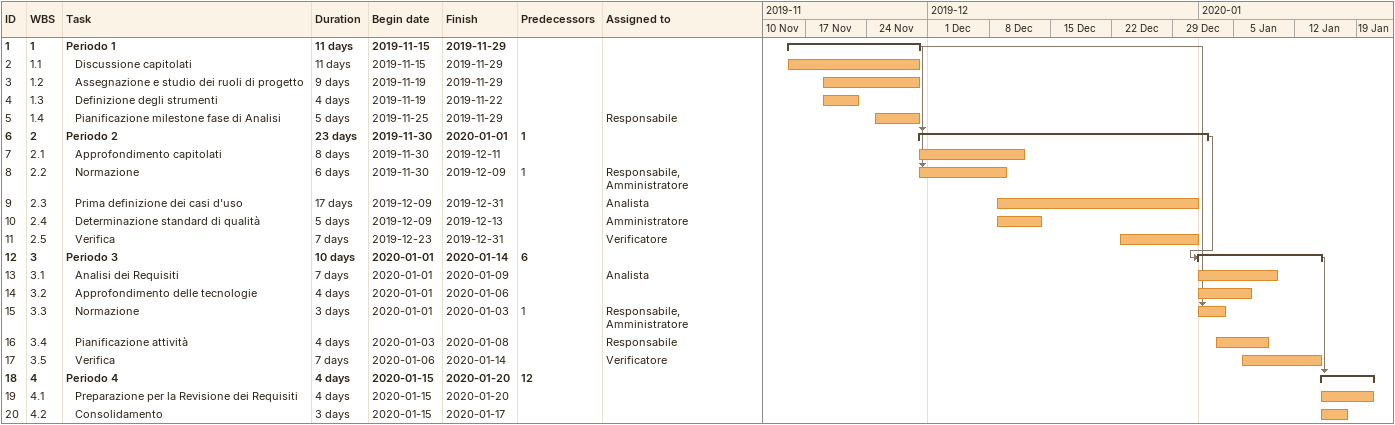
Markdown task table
| ID | WBS | Task | Duration | Start | Finish | Predecessors | Resources |
|---|---|---|---|---|---|---|---|
| 1 | 1 | **Periodo 1** | 11d | 2019-11-15 | 2019-11-29 |  |  |
| 2 | 1.1 | Discussione capitolati | 11d | 2019-11-15 | 2019-11-29 |  |  |
| 3 | 1.2 | Assegnazione e studio dei ruoli di progetto | 9d | 2019-11-19 | 2019-11-29 |  |  |
| 4 | 1.3 | Definizione degli strumenti | 4d | 2019-11-19 | 2019-11-22 |  |  |
| 5 | 1.4 | Pianificazione milestone fase di Analisi | 5d | 2019-11-25 | 2019-11-29 |  | Responsabile |
| 6 | 2 | **Periodo 2** | 23d | 2019-11-30 | 2020-01-01 | 1 |  |
| 7 | 2.1 | Approfondimento capitolati | 8d | 2019-11-30 | 2019-12-11 |  |  |
| 8 | 2.2 | Normazione | 6d | 2019-11-30 | 2019-12-09 | 1 | Responsabile, Amministratore |
| 9 | 2.3 | Prima definizione dei casi d'uso | 17d | 2019-12-09 | 2019-12-31 |  | Analista |
| 10 | 2.4 | Determinazione standard di qualità | 5d | 2019-12-09 | 2019-12-13 |  | Amministratore |
| 11 | 2.5 | Verifica | 7d | 2019-12-23 | 2019-12-31 |  | Verificatore |
| 12 | 3 | **Periodo 3** | 10d | 2020-01-01 | 2020-01-14 | 6 |  |
| 13 | 3.1 | Analisi dei Requisiti | 7d | 2020-01-01 | 2020-01-09 |  | Analista |
| 14 | 3.2 | Approfondimento delle tecnologie | 4d | 2020-01-01 | 2020-01-06 |  |  |
| 15 | 3.3 | Normazione | 3d | 2020-01-01 | 2020-01-03 | 1 | Responsabile, Amministratore |
| 16 | 3.4 | Pianificazione attività | 4d | 2020-01-03 | 2020-01-08 |  | Responsabile |
| 17 | 3.5 | Verifica | 7d | 2020-01-06 | 2020-01-14 |  | Verificatore |
| 18 | 4 | **Periodo 4** | 4d | 2020-01-15 | 2020-01-20 | 12 |  |
| 19 | 4.1 | Preparazione per la Revisione dei Requisiti | 4d | 2020-01-15 | 2020-01-20 |  |  |
| 20 | 4.2 | Consolidamento | 3d | 2020-01-15 | 2020-01-17 |  |  |
